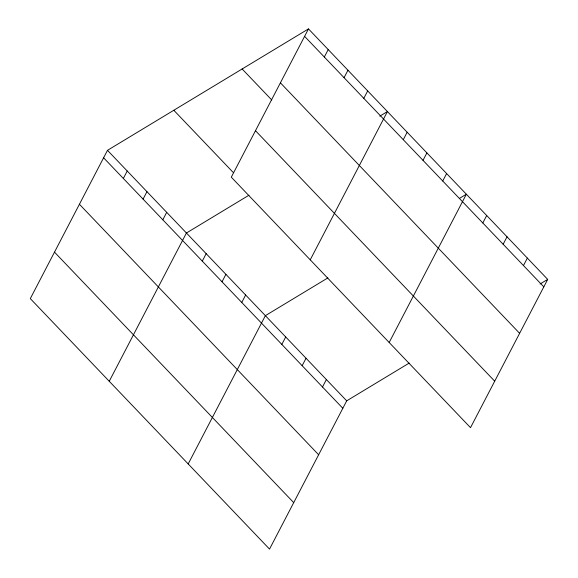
<?xml version="1.0" encoding="UTF-8"?>
<svg xmlns="http://www.w3.org/2000/svg" width="578" height="578" viewBox="0 0 578 578"><rect width="100%" height="100%" fill="white"/><g stroke="black" fill="none" stroke-linecap="round" stroke-linejoin="round"><path stroke-width="0.87" d="M308.471 28.9L231.294 177.171L470.514 427.662L547.698 279.391L308.471 28.9L107.486 150.338L30.302 298.609L269.529 549.1L346.706 400.829L409.224 363.063M123.345 178.458L127.225 171.001M143.077 199.121L146.957 191.672M162.815 219.792L166.695 212.336M109.249 381.27L186.434 232.999L248.945 195.227M202.286 261.119L206.165 253.67M324.33 57.02L328.21 49.563M222.024 281.789L225.904 274.333M344.062 77.683L347.949 70.234M241.756 302.453L245.636 294.997M363.8 98.354L367.68 90.898M188.19 463.932L265.374 315.66L327.885 277.895M310.234 259.833L387.419 111.561L379.797 116.171M281.826 344.409L285.705 336.952M403.271 139.681L407.15 132.232M302.164 365.701L306.044 358.244M423.009 160.352L426.889 152.895M322.495 386.993L326.375 379.536M442.741 181.015L446.621 173.559M389.175 342.494L466.359 194.222L459.496 198.37M482.811 222.971L486.69 215.515M503.149 244.263L507.029 236.807M523.48 265.555L527.36 258.099M540.069 284L547.698 279.391M304.592 36.356L543.811 286.847M280.402 82.82L519.622 333.318M242.146 68.977L271.754 99.972M255.483 130.7L494.703 381.191M173.812 110.261L233.021 172.258M107.486 150.338L346.706 400.829M103.607 157.794L342.826 408.285M79.417 204.258L318.637 454.756M54.498 252.138L293.718 502.629"/></g></svg>
